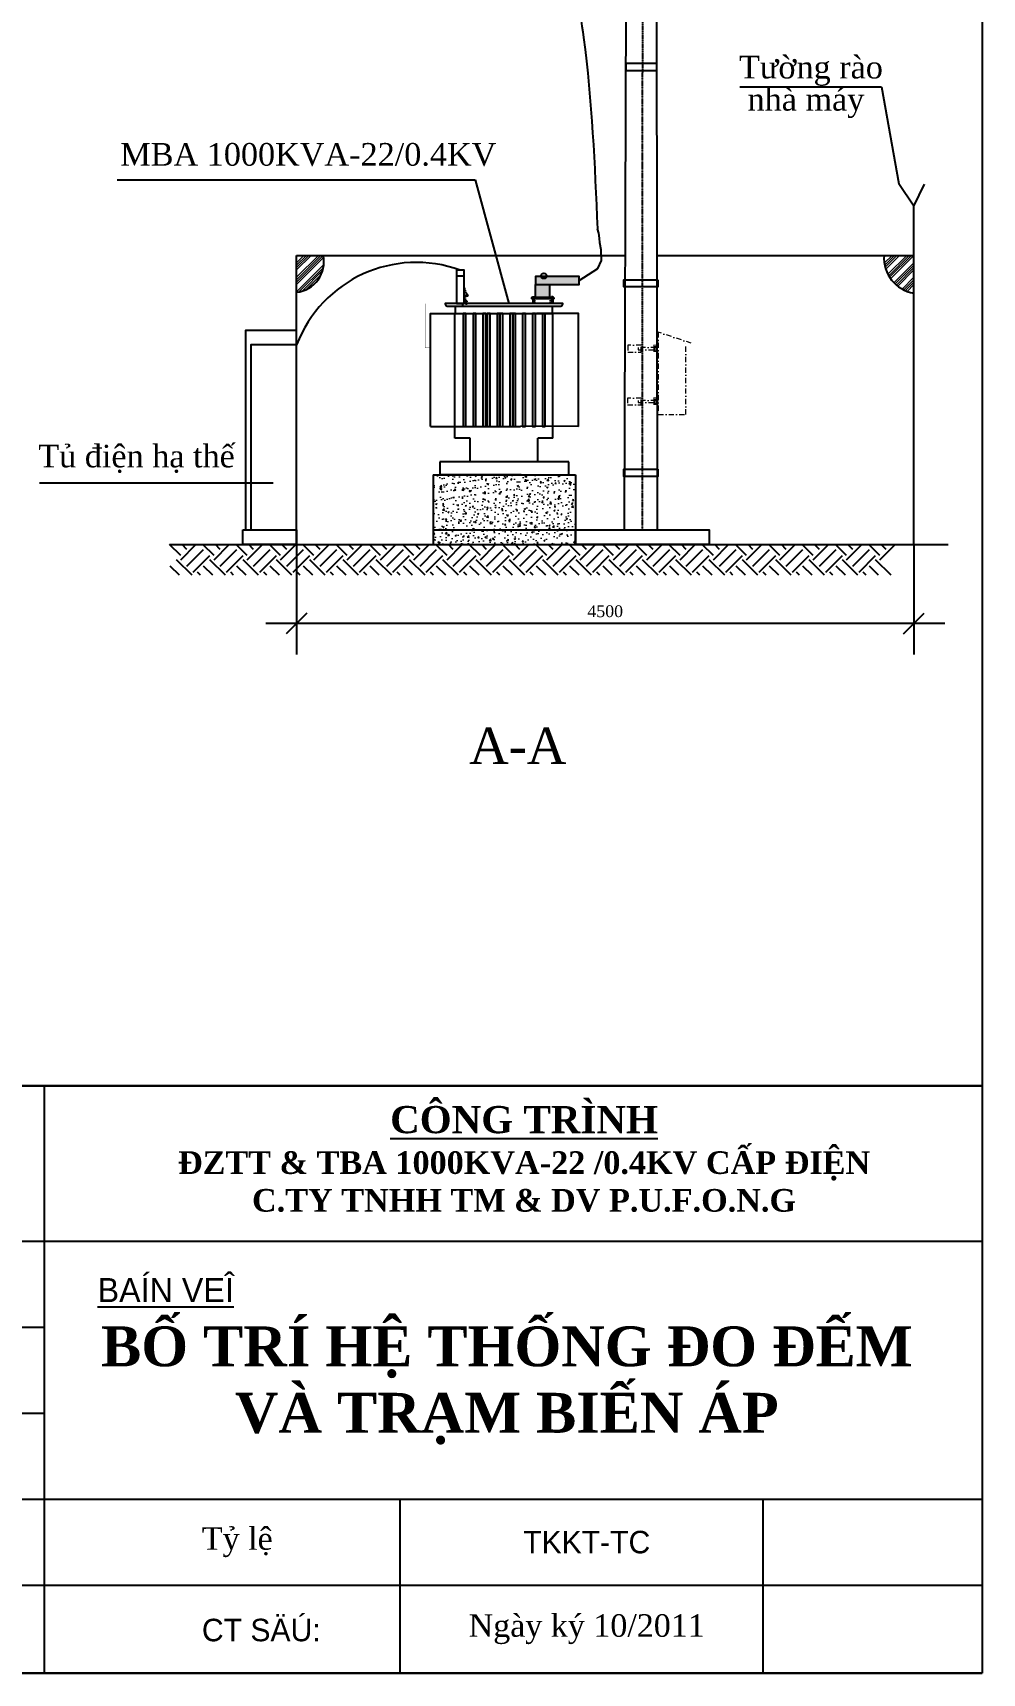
# Model space of a CAD drawing. Header units: inches. Extents: x -246336 to 136055, y -106871 to 69513.
# Drawn here: x -149389 to -142468, y 58 to 12018 of the extents above; entities that cross this region are included whole.
import ezdxf

# ---------------------------------------------------------------- set-up
doc = ezdxf.new("R2010")
doc.units = ezdxf.units.IN
doc.header["$MEASUREMENT"] = 0
doc.linetypes.add('DASHDOT', pattern=[25.4, 12.7, -6.35, 0, -6.35])
doc.linetypes.add('DASHDOTX2', pattern=[2, 1, -0.5, 0, -0.5])
doc.layers.add('KHUNG_TEN', color=4, linetype='Continuous', lineweight=25)
for name, color, linetype in [('KTEN', 7, 'Continuous'), ('T_VAT', 7, 'Continuous'), ('XA-TT1', 7, 'Continuous'), ('XA-TT2', 7, 'Continuous')]:
    doc.layers.add(name, color=color, linetype=linetype)
doc.styles.add('khung ten', font='Varr.ttf')
doc.styles.get("Standard").update_dxf_attribs({"font": 'VNTIME_0.TTF', "height": 86})
doc.styles.add('VIET25', font='VNTIME_0.TTF', dxfattribs={"height": 2.5})
doc.styles.add('VIET4', font='Vhtime.ttf', dxfattribs={"height": 4})
doc.dimstyles.new('TAM', dxfattribs={"dimscale": 75, "dimtxt": 2, "dimasz": 2, "dimexe": 3, "dimexo": 2, "dimgap": 1, "dimtad": 0, "dimtoh": 1, "dimdec": 0, "dimdsep": 46, "dimtxsty": 'Standard', "dimblk1": 'OBLIQUE', "dimblk2": 'OBLIQUE', "dimsah": 1, "dimcen": -1, "dimdle": 3, "dimclrd": 251, "dimclre": 251, "dimadec": 0, "dimazin": 0, "dimtfac": 1, "dimtdec": 0, "dimtmove": 0, "dimatfit": 3, "dimldrblk": 'OBLIQUE', "dimfxl": 1, "dimtvp": 1, "dimtolj": 1, "dimtzin": 0, "dimarcsym": 0})

# ---------------------------------------------------------------- blocks, each defined once
blk = doc.blocks.new('_OBLIQUE')
at = {"color": 0, "linetype": 'ByBlock'}
blk.add_line((-0.5, -0.5), (0.5, 0.5), dxfattribs=at)
blk = doc.blocks.new('*D39')
at = {"color": 251, "lineweight": -2}
for p, q in [((-147466, 8280), (-147466, 7486)), ((-142966, 8280), (-142966, 7486)), ((-142741, 7711), (-147691, 7711))]:
    blk.add_line(p, q, dxfattribs=at)
at = {"layer": 'Defpoints', "color": 0}
for p in [(-147466, 8430), (-142966, 8430), (-147466, 7711)]:
    blk.add_point(p, dxfattribs=at)
at = {"color": 251, "lineweight": -2, "xscale": 150, "yscale": 150, "zscale": 150, "rotation": 180}
blk.add_blockref('_OBLIQUE', (-147466, 7711), dxfattribs=at)
at = {"color": 251, "lineweight": -2, "xscale": 150, "yscale": 150, "zscale": 150}
blk.add_blockref('_OBLIQUE', (-142966, 7711), dxfattribs=at)
at = {"color": 0, "insert": (-145216, 7800), "char_height": 86, "attachment_point": 5}
blk.add_mtext('\\A1;4500', dxfattribs=at)

msp = doc.modelspace()

# ---------------------------------------------------------------- hatches: boundary and pattern name
at = {"lineweight": 0}
h = msp.add_hatch(dxfattribs=at)
h.set_pattern_fill('ANSI34', color=8, scale=100, style=0)
h.set_pattern_definition([(45, (-112215.9, -23139.504), (-53.03301, 53.03301), []), (45, (-112198.22, -23139.504), (-53.03301, 53.03301), []), (45, (-112180.544, -23139.504), (-53.03301, 53.03301), []), (45, (-112162.866, -23139.504), (-53.03301, 53.03301), [])])
h.paths.add_polyline_path([(-147465.737, 10125.784, 0.443074472), (-147271.229, 10394.644), (-147465.737, 10394.644)])
h = msp.add_hatch(dxfattribs=at)
h.set_pattern_fill('ANSI34', color=8, scale=100, style=0)
h.set_pattern_definition([(45, (-111215.9, -23139.326), (-53.03301, 53.03301), []), (45, (-111198.22, -23139.326), (-53.03301, 53.03301), []), (45, (-111180.544, -23139.326), (-53.03301, 53.03301), []), (45, (-111162.866, -23139.326), (-53.03301, 53.03301), [])])
h.paths.add_polyline_path([(-142965.737, 10394.822), (-143183.549, 10394.822, 0.385751346), (-142965.737, 10118.752)])
h = msp.add_hatch(color=256)
h.paths.add_polyline_path([(-145621.367, 10183.037), (-145723.276, 10183.037), (-145723.276, 10087.5), (-145621.367, 10087.5)])
h.paths.add_polyline_path([(-145404.754, 10183.037), (-145404.754, 10239.91), (-145644.686, 10239.91, -0.758373273), (-145682.227, 10239.91), (-145723.276, 10239.91), (-145723.276, 10183.037)])
at = {"lineweight": 5}
h = msp.add_hatch(dxfattribs=at)
h.set_pattern_fill('AR-CONC', color=8, scale=15, style=0)
h.set_pattern_definition([(50, (-121127.76, -22270.945), (107.58903, -9.41282), [11.25, -123.75]), (355, (-121127.76, -22270.94), (-20.8127, 112.82882), [9, -99]), (100.4514, (-121118.79, -22271.73), (86.7764, 103.41593), [9.56103, -105.17132]), (46.1842, (-121127.76, -22240.94), (160.08616, -24.82785), [16.875, -185.625]), (96.6356, (-121114.42, -22243.01), (140.1994, 146.1177), [14.34154, -157.75695]), (351.1842, (-121127.76, -22240.94), (140.1993, 146.1178), [13.5, -148.5]), (21, (-121112.76, -22248.445), (89.53606, -60.39283), [11.25, -123.75]), (326, (-121112.76, -22248.44), (36.4973, 108.7725), [9, -99]), (71.4514, (-121105.3, -22253.48), (126.0334, 48.37957), [9.56103, -105.17132]), (37.5, (-121127.757, -22270.945), (1.82398, 49.934078), [0, -97.8, 0, -100.5, 0, -99.375]), (7.5, (-121127.757, -22270.945), (39.46043, 59.16176), [0, -57.3, 0, -95.55, 0, -37.875]), (327.5, (-121161.207, -22270.945), (80.073365, -3.38323), [0, -37.5, 0, -117, 0, -155.25]), (317.5, (-121176.21, -22270.945), (87.47793, 15.01575), [0, -48.75, 0, -77.7, 0, -110.25])])
h.paths.add_polyline_path([(-145431.567, 8286.965), (-145431.567, 8794.47), (-146470.918, 8794.47), (-146470.918, 8286.965)])

# ---------------------------------------------------------------- linework, layer by layer
at = {"color": 1}
for p, q in [((-142467.883, 18911.503), (-142467.883, 58.466)), ((-146470.918, 8794.533), (-145431.567, 8794.47)), ((-146470.918, 8794.533), (-146470.918, 8287.027)), ((-145431.567, 8794.47), (-145431.567, 8287.027)), ((-146470.918, 8394.524), (-145431.567, 8394.47)), ((-146470.918, 8287.027), (-145431.567, 8287.027)), ((-153192.165, 4340.724), (-142467.883, 4340.724)), ((-142467.883, 4340.724), (-142467.883, 58.466)), ((-142467.883, 58.466), (-155179.976, 58.466)), ((-142467.883, 58.466), (-155179.976, 58.466)), ((-142467.883, 58.466), (-155179.976, 58.466)), ((-155179.976, 58.466), (-142467.883, 58.466)), ((-155179.976, 58.466), (-142467.883, 58.466)), ((-142467.883, 58.466), (-153235.026, 58.466)), ((-153235.026, 58.466), (-142467.883, 58.466))]:
    msp.add_line(p, q, dxfattribs=at)
at = {"color": 3}
for p, q in [((-143201.803, 11622.788), (-143074.553, 10915.944)), ((-142965.737, 10754.024), (-143074.553, 10915.944)), ((-142965.737, 10754.024), (-142887.279, 10912.985)), ((-142965.737, 8286.965), (-142965.737, 10754.024)), ((-147465.737, 10394.47), (-145600.651, 10394.47)), ((-147465.737, 8286.965), (-147465.737, 10394.47)), ((-145600.651, 10394.47), (-145069.859, 10394.47)), ((-144839.386, 10394.47), (-142965.737, 10394.47)), ((-148310.527, 8206.127), (-148391.365, 8286.965)), ((-148265.025, 8251.629), (-148300.36, 8286.965)), ((-148067.848, 8206.127), (-148148.686, 8286.965)), ((-148022.346, 8251.629), (-148057.681, 8286.965)), ((-147825.169, 8206.127), (-147906.007, 8286.965)), ((-147779.666, 8251.629), (-147815.002, 8286.965)), ((-147582.49, 8206.127), (-147663.328, 8286.965)), ((-147536.987, 8251.629), (-147572.323, 8286.965)), ((-147339.811, 8206.127), (-147420.648, 8286.965)), ((-147339.811, 8206.127), (-147420.648, 8286.965)), ((-147294.308, 8251.629), (-147329.644, 8286.965)), ((-147097.132, 8206.127), (-147177.969, 8286.965)), ((-147051.629, 8251.629), (-147086.965, 8286.965)), ((-146854.453, 8206.127), (-146935.29, 8286.965)), ((-146808.95, 8251.629), (-146844.286, 8286.965)), ((-146611.774, 8206.127), (-146692.611, 8286.965)), ((-146566.271, 8251.629), (-146601.607, 8286.965)), ((-146369.094, 8206.127), (-146449.932, 8286.965)), ((-146323.592, 8251.629), (-146358.928, 8286.965)), ((-146126.415, 8206.127), (-146207.253, 8286.965)), ((-146080.913, 8251.629), (-146116.249, 8286.965)), ((-145838.234, 8251.629), (-145873.57, 8286.965)), ((-145641.057, 8206.127), (-145721.895, 8286.965)), ((-145641.057, 8206.127), (-145721.895, 8286.965)), ((-145595.555, 8251.629), (-145630.89, 8286.965)), ((-145595.555, 8251.629), (-145630.89, 8286.965)), ((-145398.378, 8206.127), (-145479.216, 8286.965)), ((-145352.876, 8251.629), (-145388.211, 8286.965)), ((-145155.699, 8206.127), (-145236.537, 8286.965)), ((-145110.197, 8251.629), (-145145.532, 8286.965)), ((-144913.02, 8206.127), (-144993.858, 8286.965)), ((-144867.518, 8251.629), (-144902.853, 8286.965)), ((-144670.341, 8206.127), (-144751.179, 8286.965)), ((-144624.839, 8251.629), (-144660.174, 8286.965)), ((-144427.662, 8206.127), (-144508.5, 8286.965)), ((-144382.16, 8251.629), (-144417.495, 8286.965)), ((-144139.481, 8251.629), (-144174.816, 8286.965)), ((-143942.304, 8206.127), (-144023.142, 8286.965)), ((-143942.304, 8206.127), (-144023.142, 8286.965)), ((-143896.802, 8251.629), (-143932.137, 8286.965)), ((-143896.802, 8251.629), (-143932.137, 8286.965)), ((-143699.625, 8206.127), (-143780.463, 8286.965)), ((-143654.123, 8251.629), (-143689.458, 8286.965)), ((-143411.444, 8251.629), (-143446.779, 8286.965)), ((-143214.267, 8206.127), (-143295.105, 8286.965)), ((-143168.765, 8251.629), (-143204.1, 8286.965))]:
    msp.add_line(p, q, dxfattribs=at)
for p, q in [((-147465.737, 8394.47), (-147465.737, 10394.47)), ((-146245.011, 10243.811), (-146299.667, 10243.811)), ((-146245.011, 10154.332), (-146242.345, 10154.332)), ((-146235.605, 10145.983), (-146245.011, 10145.983)), ((-146245.011, 10126.212), (-146235.605, 10126.212)), ((-146217.337, 10102.849), (-146245.011, 10102.849)), ((-146217.337, 10098.731), (-146245.011, 10098.731)), ((-146225.917, 10060.998), (-146245.011, 10060.998)), ((-146225.917, 10056.879), (-146245.011, 10056.879)), ((-146235.605, 10145.983), (-146242.345, 10154.332)), ((-146217.337, 10102.849), (-146235.605, 10126.212)), ((-146233.151, 10062.381), (-146232.584, 10062.621)), ((-146233.151, 10060.998), (-146233.151, 10062.381)), ((-146228.208, 10060.998), (-146233.151, 10060.998)), ((-146228.208, 10056.879), (-146233.151, 10056.879)), ((-146233.151, 10056.879), (-146233.151, 10055.496)), ((-146233.151, 10055.496), (-146232.584, 10055.256)), ((-146228.774, 10062.621), (-146232.584, 10062.621)), ((-146228.774, 10055.256), (-146232.584, 10055.256)), ((-146231.915, 10063.385), (-146231.768, 10063.532)), ((-146229.443, 10063.385), (-146231.915, 10063.385)), ((-146231.915, 10063.385), (-146231.915, 10062.621)), ((-146231.915, 10055.256), (-146231.915, 10043.33)), ((-146231.914, 10060.998), (-146231.914, 10062.381)), ((-146231.914, 10056.879), (-146231.914, 10055.496)), ((-146229.59, 10063.532), (-146231.768, 10063.532)), ((-146229.443, 10063.385), (-146229.59, 10063.532)), ((-146229.443, 10063.385), (-146229.443, 10062.621)), ((-146229.443, 10060.998), (-146229.443, 10062.381)), ((-146229.443, 10056.879), (-146229.443, 10055.496)), ((-146229.443, 10056.879), (-146229.443, 10055.496)), ((-146229.443, 10055.256), (-146229.443, 10043.33)), ((-146228.208, 10062.381), (-146228.774, 10062.621)), ((-146228.208, 10055.496), (-146228.774, 10055.256)), ((-146228.208, 10060.998), (-146228.208, 10062.381)), ((-146228.208, 10056.879), (-146228.208, 10055.496)), ((-146225.917, 10060.998), (-146225.917, 10056.879)), ((-145753.153, 10087.5), (-145753.153, 10077.204)), ((-145753.153, 10087.5), (-145753.153, 10077.204)), ((-145590.132, 10087.5), (-145753.153, 10087.5)), ((-145590.132, 10077.204), (-145753.153, 10077.204)), ((-145747.425, 10090.957), (-145746.009, 10091.558)), ((-145747.425, 10087.5), (-145747.425, 10090.957)), ((-145747.425, 10087.5), (-145735.067, 10087.5)), ((-145747.425, 10077.204), (-145735.067, 10077.204)), ((-145747.425, 10077.204), (-145747.425, 10073.746)), ((-145747.425, 10073.746), (-145746.009, 10073.145)), ((-145746.009, 10091.558), (-145736.484, 10091.558)), ((-145746.009, 10073.145), (-145736.484, 10073.145)), ((-145744.337, 10093.467), (-145743.969, 10093.835)), ((-145744.337, 10093.467), (-145744.337, 10091.558)), ((-145744.337, 10093.467), (-145738.156, 10093.467)), ((-145744.337, 10087.5), (-145744.337, 10090.957)), ((-145744.337, 10077.204), (-145744.337, 10073.746)), ((-145744.337, 10077.204), (-145744.337, 10073.746)), ((-145744.337, 10073.145), (-145744.337, 10043.33)), ((-145743.969, 10093.835), (-145738.524, 10093.835)), ((-145738.156, 10093.467), (-145738.524, 10093.835)), ((-145738.159, 10087.5), (-145738.159, 10090.957)), ((-145738.159, 10077.204), (-145738.159, 10073.746)), ((-145738.156, 10093.467), (-145738.156, 10091.558)), ((-145738.156, 10073.145), (-145738.156, 10043.33)), ((-145735.067, 10090.957), (-145736.484, 10091.558)), ((-145735.067, 10073.746), (-145736.484, 10073.145)), ((-145735.067, 10087.5), (-145735.067, 10090.957)), ((-145735.067, 10077.204), (-145735.067, 10073.746)), ((-145608.217, 10090.957), (-145606.801, 10091.558)), ((-145608.217, 10087.5), (-145608.217, 10090.957)), ((-145595.86, 10087.5), (-145608.217, 10087.5)), ((-145608.217, 10077.204), (-145608.217, 10073.746)), ((-145595.86, 10077.204), (-145608.217, 10077.204)), ((-145608.217, 10073.746), (-145606.801, 10073.145)), ((-145597.276, 10091.558), (-145606.801, 10091.558)), ((-145597.276, 10073.145), (-145606.801, 10073.145)), ((-145605.129, 10093.467), (-145604.761, 10093.835)), ((-145605.129, 10093.467), (-145605.129, 10091.558)), ((-145598.948, 10093.467), (-145605.129, 10093.467)), ((-145605.129, 10073.145), (-145605.129, 10043.33)), ((-145605.126, 10087.5), (-145605.126, 10090.957)), ((-145605.126, 10077.204), (-145605.126, 10073.746)), ((-145599.316, 10093.835), (-145604.761, 10093.835)), ((-145598.948, 10093.467), (-145599.316, 10093.835)), ((-145598.948, 10093.467), (-145598.948, 10091.558)), ((-145598.948, 10087.5), (-145598.948, 10090.957)), ((-145598.948, 10077.204), (-145598.948, 10073.746)), ((-145598.948, 10077.204), (-145598.948, 10073.746)), ((-145598.948, 10073.145), (-145598.948, 10043.33)), ((-145595.86, 10090.957), (-145597.276, 10091.558)), ((-145595.86, 10073.746), (-145597.276, 10073.145)), ((-145595.86, 10087.5), (-145595.86, 10090.957)), ((-145595.86, 10077.204), (-145595.86, 10073.746)), ((-145590.132, 10087.5), (-145590.132, 10077.204)), ((-146311.223, 9062.776), (-146311.223, 9970.272)), ((-146306.65, 9970.272), (-146306.65, 10025.251)), ((-146235.605, 10043.33), (-146271.141, 10043.33)), ((-145601.422, 9970.272), (-145601.422, 10025.251)), ((-145596.85, 9062.776), (-145596.85, 9970.272)), ((-145410.446, 9148.427), (-145831.734, 9150.374)), ((-146200.145, 9062.776), (-146311.223, 9062.776)), ((-146200.145, 8891.027), (-146200.145, 9062.776)), ((-145707.927, 8891.027), (-145707.927, 9062.776)), ((-145596.85, 9062.776), (-145707.927, 9062.776)), ((-145707.927, 8891.027), (-145830.967, 8891.027)), ((-146421.888, 8794.502), (-145480.597, 8794.502)), ((-146712.056, 58.466), (-146712.056, 1326.583)), ((-144065.57, 58.466), (-144065.57, 1326.583)), ((-167885.227, 58.466), (-142467.883, 58.466))]:
    msp.add_line(p, q)
at = {"linetype": 'DASHDOTX2', "ltscale": 5}
for p, q in [((-146235.605, 10126.212), (-146235.605, 10145.983)), ((-146235.605, 10060.998), (-146235.605, 10098.731)), ((-146235.605, 10043.33), (-146235.605, 10056.879)), ((-145728.932, 10043.33), (-145728.932, 10077.204)), ((-145614.353, 10043.33), (-145614.353, 10077.204))]:
    msp.add_line(p, q, dxfattribs=at)
at = {"linetype": 'DASHDOTX2', "ltscale": 0.5}
for p, q in [((-146230.679, 10067.681), (-146230.679, 10034.007)), ((-146253.373, 10031.937), (-146253.373, 10043.33))]:
    msp.add_line(p, q, dxfattribs=at)
for points in [[(-146245.011, 10043.33), (-146245.011, 10286.294), (-146299.667, 10286.294), (-146299.667, 10043.33)], [(-145723.276, 10183.037), (-145404.754, 10183.037), (-145404.754, 10239.91), (-145723.276, 10239.91)], [(-145723.276, 10183.037), (-145621.367, 10183.037), (-145621.367, 10077.204), (-145723.276, 10077.204)], [(-146231.263, 9148.427), (-146231.263, 9970.272), (-146251.962, 9970.272), (-146251.962, 9148.427)], [(-146158.945, 9148.427), (-146158.945, 9970.272), (-146179.644, 9970.272), (-146179.644, 9148.427)], [(-146086.627, 9148.427), (-146086.627, 9970.272), (-146107.326, 9970.272), (-146107.326, 9148.427)], [(-146055.707, 9148.427), (-146055.707, 9970.272), (-146076.406, 9970.272), (-146076.406, 9148.427)], [(-145983.389, 9148.427), (-145983.389, 9970.272), (-146004.088, 9970.272), (-146004.088, 9148.427)], [(-145962.69, 9148.427), (-145962.69, 9970.272), (-145983.389, 9970.272), (-145983.389, 9148.427)], [(-145890.372, 9148.427), (-145890.372, 9970.272), (-145911.071, 9970.272), (-145911.071, 9148.427)], [(-145869.673, 9148.427), (-145869.673, 9970.272), (-145890.372, 9970.272), (-145890.372, 9148.427)], [(-145797.356, 9148.427), (-145797.356, 9970.272), (-145818.054, 9970.272), (-145818.054, 9148.427)], [(-145797.356, 9148.427), (-145797.356, 9970.272), (-145818.054, 9970.272), (-145818.054, 9148.427)], [(-145725.038, 9148.427), (-145725.038, 9970.272), (-145745.737, 9970.272), (-145745.737, 9148.427)], [(-145652.72, 9148.427), (-145652.72, 9970.272), (-145673.419, 9970.272), (-145673.419, 9148.427)], [(-147857.225, 8394.47), (-147465.737, 8394.47), (-147465.737, 8286.965), (-147857.225, 8286.965)]]:
    msp.add_lwpolyline(points, close=True)
for points in [[(-146242.345, 10154.332), (-146242.443, 10155.583), (-146242.533, 10156.651), (-146242.62, 10157.561), (-146242.705, 10158.334), (-146242.791, 10158.994), (-146242.881, 10159.564), (-146242.978, 10160.067), (-146243.084, 10160.526), (-146243.203, 10160.961), (-146243.344, 10161.376), (-146243.515, 10161.771), (-146243.726, 10162.148), (-146243.987, 10162.508), (-146244.306, 10162.852), (-146244.693, 10163.18), (-146245.158, 10163.493)], [(-146490.11, 9148.427), (-146490.11, 9970.272), (-145834.159, 9970.272)], [(-145834.322, 10025.251), (-145716.461, 10025.251)], [(-145834.159, 9970.272), (-145596.85, 9970.272)], [(-145410.446, 9148.427), (-145410.446, 9970.272), (-145716.461, 9970.272)]]:
    msp.add_lwpolyline(points)
for points in [[(-146217.337, 10102.849, -0.313580488), (-146217.337, 10098.731, -4.322317781)], [(-145834.159, 10043.33), (-146381.904, 10043.33), (-146381.904, 10038.121, 0.414213562), (-146369.034, 10025.251), (-145834.159, 10025.251)], [(-145716.461, 10025.251), (-145539.039, 10025.251, 0.414213562), (-145526.169, 10038.121), (-145526.169, 10043.33), (-145839.891, 10043.33)]]:
    msp.add_lwpolyline(points, format="xyb")
at = {"const_width": 1.287}
for points in [[(-146381.904, 10043.33), (-146529.246, 10043.33), (-146529.246, 9721.212)], [(-146529.246, 9721.212), (-146490.11, 9721.212)]]:
    msp.add_lwpolyline(points, dxfattribs=at)
at = {"color": 1}
for points in [[(-147838.586, 8286.965), (-147465.737, 8286.965), (-147465.737, 9846.174), (-147838.586, 9846.174), (-147838.586, 8394.47)], [(-147799.196, 8286.965), (-147465.737, 8286.965), (-147465.737, 9742.108), (-147799.196, 9742.108), (-147799.196, 8394.47)]]:
    msp.add_lwpolyline(points, dxfattribs=at)
at = {"color": 8, "lineweight": 5}
msp.add_lwpolyline([(-146470.918, 8794.47), (-145431.567, 8794.47), (-145431.567, 8286.965), (-146470.918, 8286.965)], close=True, dxfattribs=at)
msp.add_circle((-145663.456, 10245.168), 19.493)
at = {"color": 3}
for centre, radius, start, end in [((-147490.403, 10348.417), 223.996, 276.3221224, 11.9097602), ((-142922.349, 10376.943), 261.811, 176.0841581, 260.4609096)]:
    msp.add_arc(centre, radius, start, end, dxfattribs=at)
for centre, radius, start, end in [((-146232.533, 10061.713), 0.909, 47.2152204, 93.227031), ((-146232.533, 10056.164), 0.909, 266.772969, 312.7847796), ((-146230.679, 10059.328), 3.293, 67.964255, 112.035745), ((-146230.679, 10058.549), 3.293, 247.964255, 292.035745), ((-146228.825, 10061.713), 0.909, 86.772969, 132.7847796), ((-146228.825, 10056.164), 0.909, 227.2152204, 273.227031), ((-145745.881, 10089.288), 2.274, 47.2152204, 93.227031), ((-145745.881, 10075.415), 2.274, 266.772969, 312.7847796), ((-145741.248, 10083.326), 8.233, 67.964255, 112.035745), ((-145741.248, 10081.378), 8.233, 247.964255, 292.035745), ((-145736.612, 10089.288), 2.274, 86.772969, 132.7847796), ((-145736.612, 10075.415), 2.274, 227.2152204, 273.227031), ((-145606.673, 10089.288), 2.274, 47.2152204, 93.227031), ((-145606.673, 10075.415), 2.274, 266.772969, 312.7847796), ((-145602.037, 10083.326), 8.233, 67.964255, 112.035745), ((-145602.037, 10081.378), 8.233, 247.964255, 292.035745), ((-145597.404, 10089.288), 2.274, 86.772969, 132.7847796), ((-145597.404, 10075.415), 2.274, 227.2152204, 273.227031)]:
    msp.add_arc(centre, radius, start, end)
at = {"layer": 'KTEN', "color": 1}
for p, q in [((-155179.976, 4340.724), (-142467.883, 4340.724)), ((-142467.883, 4340.724), (-153216.797, 4340.724)), ((-153211.151, 4340.724), (-142467.883, 4340.724))]:
    msp.add_line(p, q, dxfattribs=at)
at = {"layer": 'KTEN'}
for p, q in [((-149305.693, 4340.724), (-149305.693, 58.466)), ((-155179.976, 3208.077), (-142467.883, 3208.077)), ((-155179.976, 3207.954), (-142467.883, 3207.954)), ((-155179.976, 2580.831), (-149305.693, 2580.831)), ((-155179.976, 1953.707), (-149305.693, 1953.707)), ((-155179.976, 1326.583), (-148243.462, 1326.583)), ((-148243.462, 1326.583), (-142467.883, 1326.583)), ((-155179.976, 699.46), (-148243.915, 699.46)), ((-148243.462, 699.46), (-142474.726, 699.46))]:
    msp.add_line(p, q, dxfattribs=at)
at = {"layer": 'XA-TT1', "color": 4, "linetype": 'DASHDOTX2', "ltscale": 2}
msp.add_line((-144944.77, 8394.47), (-144940.451, 16654.012), dxfattribs=at)
at = {"layer": 'XA-TT1', "color": 3}
for p, q in [((-144235.148, 11622.788), (-143201.803, 11622.788)), ((-148774.662, 10944.531), (-146164.209, 10944.531)), ((-146164.209, 10944.531), (-145917.873, 10043.33)), ((-149340.73, 8736.983), (-147636.286, 8736.983))]:
    msp.add_line(p, q, dxfattribs=at)
at = {"layer": 'XA-TT1', "color": 8, "linetype": 'DASHDOT', "lineweight": 0, "ltscale": 3}
for p, q in [((-144829.374, 9834.567), (-144829.374, 9234.567)), ((-144588.382, 9755.142), (-144829.374, 9834.567)), ((-144629.374, 9234.567), (-144629.374, 9768.652)), ((-144829.374, 9234.567), (-144629.374, 9234.567))]:
    msp.add_line(p, q, dxfattribs=at)
at = {"layer": 'XA-TT1'}
for p, q in [((-146490.11, 9148.427), (-145834.159, 9147.438)), ((-145830.967, 8891.027), (-146421.888, 8891.027)), ((-146421.888, 8891.027), (-146421.888, 8794.502)), ((-145480.597, 8891.027), (-145830.967, 8891.027)), ((-145480.597, 8794.502), (-145480.597, 8891.027)), ((-145829.936, 8794.502), (-146421.888, 8794.502)), ((-145829.936, 8794.502), (-145480.597, 8794.502))]:
    msp.add_line(p, q, dxfattribs=at)
at = {"layer": 'XA-TT1', "color": 1}
msp.add_line((-148391.365, 8286.965), (-142715.669, 8286.965), dxfattribs=at)
at = {"layer": 'XA-TT1', "color": 4}
for p, q in [((-148310.527, 8175.792), (-148199.354, 8286.965)), ((-148067.848, 8175.792), (-147956.675, 8286.965)), ((-147825.169, 8175.792), (-147713.996, 8286.965)), ((-147582.49, 8175.792), (-147471.317, 8286.965)), ((-147339.811, 8175.792), (-147228.638, 8286.965)), ((-147097.132, 8175.792), (-146985.959, 8286.965)), ((-146854.453, 8175.792), (-146743.28, 8286.965)), ((-146611.774, 8175.792), (-146500.601, 8286.965)), ((-146369.094, 8175.792), (-146257.922, 8286.965)), ((-146126.415, 8175.792), (-146015.243, 8286.965)), ((-145883.736, 8206.127), (-145964.574, 8286.965)), ((-145883.736, 8175.792), (-145772.564, 8286.965)), ((-145641.057, 8175.792), (-145529.885, 8286.965)), ((-145641.057, 8175.792), (-145529.885, 8286.965)), ((-145398.378, 8175.792), (-145287.206, 8286.965)), ((-145155.699, 8175.792), (-145044.527, 8286.965)), ((-144913.02, 8175.792), (-144801.848, 8286.965)), ((-144670.341, 8175.792), (-144559.168, 8286.965)), ((-144427.662, 8175.792), (-144316.489, 8286.965)), ((-144184.983, 8206.127), (-144265.821, 8286.965)), ((-144184.983, 8175.792), (-144073.81, 8286.965)), ((-143942.304, 8175.792), (-143831.131, 8286.965)), ((-143942.304, 8175.792), (-143831.131, 8286.965)), ((-143699.625, 8175.792), (-143588.452, 8286.965)), ((-143456.946, 8206.127), (-143537.784, 8286.965)), ((-143456.946, 8175.792), (-143345.773, 8286.965)), ((-143214.267, 8175.792), (-143103.094, 8286.965)), ((-148228.055, 8062.985), (-148340.862, 8175.792)), ((-148265.025, 8130.29), (-148143.685, 8251.629)), ((-148219.522, 8084.787), (-148098.183, 8206.127)), ((-147985.376, 8062.985), (-148098.183, 8175.792)), ((-148022.346, 8130.29), (-147901.006, 8251.629)), ((-147976.843, 8084.787), (-147855.504, 8206.127)), ((-147742.697, 8062.985), (-147855.504, 8175.792)), ((-147779.666, 8130.29), (-147658.327, 8251.629)), ((-147734.164, 8084.787), (-147612.825, 8206.127)), ((-147500.018, 8062.985), (-147612.825, 8175.792)), ((-147536.987, 8130.29), (-147415.648, 8251.629)), ((-147491.485, 8084.787), (-147370.146, 8206.127)), ((-147257.339, 8062.985), (-147370.146, 8175.792)), ((-147257.339, 8062.985), (-147370.146, 8175.792)), ((-147294.308, 8130.29), (-147172.969, 8251.629)), ((-147248.806, 8084.787), (-147127.467, 8206.127)), ((-147014.66, 8062.985), (-147127.467, 8175.792)), ((-147051.629, 8130.29), (-146930.29, 8251.629)), ((-147006.127, 8084.787), (-146884.787, 8206.127)), ((-146771.981, 8062.985), (-146884.787, 8175.792)), ((-146808.95, 8130.29), (-146687.611, 8251.629)), ((-146763.448, 8084.787), (-146642.108, 8206.127)), ((-146529.302, 8062.985), (-146642.108, 8175.792)), ((-146566.271, 8130.29), (-146444.932, 8251.629)), ((-146520.769, 8084.787), (-146399.429, 8206.127)), ((-146286.623, 8062.985), (-146399.429, 8175.792)), ((-146323.592, 8130.29), (-146202.253, 8251.629)), ((-146278.09, 8084.787), (-146156.75, 8206.127)), ((-146043.944, 8062.985), (-146156.75, 8175.792)), ((-146080.913, 8130.29), (-145959.574, 8251.629)), ((-146035.411, 8084.787), (-145914.071, 8206.127)), ((-145801.265, 8062.985), (-145914.071, 8175.792)), ((-145838.234, 8130.29), (-145716.895, 8251.629)), ((-145792.732, 8084.787), (-145671.392, 8206.127)), ((-145558.585, 8062.985), (-145671.392, 8175.792)), ((-145558.585, 8062.985), (-145671.392, 8175.792)), ((-145595.555, 8130.29), (-145474.216, 8251.629)), ((-145550.053, 8084.787), (-145428.713, 8206.127)), ((-145315.906, 8062.985), (-145428.713, 8175.792)), ((-145352.876, 8130.29), (-145231.536, 8251.629)), ((-145307.374, 8084.787), (-145186.034, 8206.127)), ((-145073.227, 8062.985), (-145186.034, 8175.792)), ((-145110.197, 8130.29), (-144988.857, 8251.629)), ((-145064.695, 8084.787), (-144943.355, 8206.127)), ((-144830.548, 8062.985), (-144943.355, 8175.792)), ((-144867.518, 8130.29), (-144746.178, 8251.629)), ((-144822.016, 8084.787), (-144700.676, 8206.127)), ((-144587.869, 8062.985), (-144700.676, 8175.792)), ((-144624.839, 8130.29), (-144503.499, 8251.629)), ((-144579.337, 8084.787), (-144457.997, 8206.127)), ((-144345.19, 8062.985), (-144457.997, 8175.792)), ((-144382.16, 8130.29), (-144260.82, 8251.629)), ((-144336.657, 8084.787), (-144215.318, 8206.127)), ((-144102.511, 8062.985), (-144215.318, 8175.792)), ((-144139.481, 8130.29), (-144018.141, 8251.629)), ((-144093.978, 8084.787), (-143972.639, 8206.127)), ((-143859.832, 8062.985), (-143972.639, 8175.792)), ((-143859.832, 8062.985), (-143972.639, 8175.792)), ((-143896.802, 8130.29), (-143775.462, 8251.629)), ((-143851.299, 8084.787), (-143729.96, 8206.127)), ((-143617.153, 8062.985), (-143729.96, 8175.792)), ((-143654.123, 8130.29), (-143532.783, 8251.629)), ((-143608.62, 8084.787), (-143487.281, 8206.127)), ((-143374.474, 8062.985), (-143487.281, 8175.792)), ((-143411.444, 8130.29), (-143290.104, 8251.629)), ((-143365.941, 8084.787), (-143244.602, 8206.127)), ((-143131.795, 8062.985), (-143244.602, 8175.792)), ((-148319.06, 8062.985), (-148386.364, 8130.29)), ((-148167.385, 8062.985), (-148189.187, 8084.787)), ((-148076.381, 8062.985), (-148143.685, 8130.29)), ((-147924.706, 8062.985), (-147946.508, 8084.787)), ((-147833.702, 8062.985), (-147901.006, 8130.29)), ((-147682.027, 8062.985), (-147703.829, 8084.787)), ((-147591.022, 8062.985), (-147658.327, 8130.29)), ((-147439.348, 8062.985), (-147461.15, 8084.787)), ((-147348.343, 8062.985), (-147415.648, 8130.29)), ((-147348.343, 8062.985), (-147415.648, 8130.29)), ((-147196.669, 8062.985), (-147218.471, 8084.787)), ((-147105.664, 8062.985), (-147172.969, 8130.29)), ((-146953.99, 8062.985), (-146975.792, 8084.787)), ((-146862.985, 8062.985), (-146930.29, 8130.29)), ((-146711.311, 8062.985), (-146733.113, 8084.787)), ((-146620.306, 8062.985), (-146687.611, 8130.29)), ((-146468.632, 8062.985), (-146490.434, 8084.787)), ((-146377.627, 8062.985), (-146444.932, 8130.29)), ((-146225.953, 8062.985), (-146247.755, 8084.787)), ((-146134.948, 8062.985), (-146202.253, 8130.29)), ((-145983.274, 8062.985), (-146005.076, 8084.787)), ((-145892.269, 8062.985), (-145959.574, 8130.29)), ((-145740.595, 8062.985), (-145762.397, 8084.787)), ((-145649.59, 8062.985), (-145716.895, 8130.29)), ((-145649.59, 8062.985), (-145716.895, 8130.29)), ((-145497.916, 8062.985), (-145519.718, 8084.787)), ((-145406.911, 8062.985), (-145474.216, 8130.29)), ((-145255.237, 8062.985), (-145277.039, 8084.787)), ((-145164.232, 8062.985), (-145231.536, 8130.29)), ((-145012.558, 8062.985), (-145034.36, 8084.787)), ((-144921.553, 8062.985), (-144988.857, 8130.29)), ((-144769.879, 8062.985), (-144791.681, 8084.787)), ((-144678.874, 8062.985), (-144746.178, 8130.29)), ((-144527.2, 8062.985), (-144549.002, 8084.787)), ((-144436.195, 8062.985), (-144503.499, 8130.29)), ((-144284.52, 8062.985), (-144306.323, 8084.787)), ((-144193.516, 8062.985), (-144260.82, 8130.29)), ((-144041.841, 8062.985), (-144063.644, 8084.787)), ((-143950.837, 8062.985), (-144018.141, 8130.29)), ((-143950.837, 8062.985), (-144018.141, 8130.29)), ((-143799.162, 8062.985), (-143820.964, 8084.787)), ((-143708.158, 8062.985), (-143775.462, 8130.29)), ((-143556.483, 8062.985), (-143578.285, 8084.787)), ((-143465.479, 8062.985), (-143532.783, 8130.29)), ((-143313.804, 8062.985), (-143335.606, 8084.787)), ((-143222.8, 8062.985), (-143290.104, 8130.29))]:
    msp.add_line(p, q, dxfattribs=at)
at = {"layer": 'XA-TT1', "color": 7, "flags": 128}
for points in [[(-145075.611, 8394.47), (-145064.431, 12229.913)], [(-144842.152, 12229.913), (-144836.456, 8394.47)]]:
    msp.add_lwpolyline(points, dxfattribs=at)
at = {"layer": 'XA-TT1', "color": 6}
msp.add_lwpolyline([(-145404.754, 10211.474), (-145270.19, 10299.695), (-145243.573, 10356.452), (-145246.026, 10435.262), (-145254.873, 10485.793), (-145257.131, 10520.973), (-145262.159, 10557.023), (-145273.431, 10589.165)], dxfattribs=at)
at = {"layer": 'XA-TT1', "color": 8, "linetype": 'DASHDOT', "lineweight": 0, "ltscale": 3}
for points in [[(-145051.464, 9690.265), (-144953.526, 9690.265), (-144953.526, 9740.265), (-145051.464, 9740.265)], [(-144976.451, 9707.265), (-144845.396, 9707.265), (-144845.396, 9723.265), (-144976.451, 9723.265)], [(-144859.427, 9699.715), (-144845.429, 9699.715), (-144845.429, 9731.741), (-144859.427, 9731.741)], [(-145053.498, 9305.012), (-144953.526, 9305.012), (-144953.526, 9355.012), (-145053.498, 9355.012)], [(-144976.451, 9322.012), (-144845.396, 9322.012), (-144845.396, 9338.012), (-144976.451, 9338.012)], [(-144859.427, 9314.462), (-144845.429, 9314.462), (-144845.429, 9346.489), (-144859.427, 9346.489)]]:
    msp.add_lwpolyline(points, close=True, dxfattribs=at)
at = {"layer": 'XA-TT1', "color": 8, "linetype": 'DASHDOT', "lineweight": 0, "ltscale": 3, "const_width": 5, "flags": 128}
for points in [[(-144831.903, 9772.1), (-144831.903, 9742.1), (-144861.903, 9742.1), (-144861.903, 9692.1), (-144831.903, 9692.1), (-144831.903, 9662.1)], [(-144831.903, 9386.848), (-144831.903, 9356.848), (-144861.903, 9356.848), (-144861.903, 9306.848), (-144831.903, 9306.848), (-144831.903, 9276.848)]]:
    msp.add_lwpolyline(points, dxfattribs=at)
at = {"layer": 'XA-TT1', "color": 7, "flags": 128}
msp.add_lwpolyline([(-145431.567, 8286.965), (-145431.567, 8394.47), (-144457.973, 8394.47), (-144457.973, 8286.965)], close=True, dxfattribs=at)
at = {"layer": 'XA-TT1', "color": 3, "flags": 128}
msp.add_lwpolyline([(-144923.277, 8286.965), (-144983.337, 8286.965)], dxfattribs=at)
at = {"layer": 'XA-TT1'}
msp.add_arc((-146593.753, 9410.503), 932.908, 69.8469224, 159.1787982, dxfattribs=at)
at = {"layer": 'XA-TT1', "color": 6}
msp.add_spline([(-144999.804, 14297.137), (-145333.553, 14075.64), (-145385.612, 13436.457), (-145405.186, 12969.971), (-145436.027, 12636.573), (-145374.381, 11983.812), (-145273.431, 10589.165)], degree=3, dxfattribs=at)
at = {"layer": 'XA-TT2'}
for points in [[(-145066.351, 11794.106), (-145066.351, 11742.171), (-144840.275, 11742.171), (-144840.275, 11794.106)], [(-144833.055, 10216.513), (-144833.055, 10164.577), (-145080.631, 10164.577), (-145080.631, 10216.513)], [(-144833.055, 8835.996), (-144833.055, 8784.06), (-145080.631, 8784.06), (-145080.631, 8835.996)]]:
    msp.add_lwpolyline(points, close=True, dxfattribs=at)

# ---------------------------------------------------------------- texts
at = {"insert": (-145933.163, 2586.993), "char_height": 290.6904, "width": 5949.46352, "attachment_point": 2, "style": 'khung ten'}
msp.add_mtext('{\\fTimes New Roman|b1|i0|c0|p18;BỐ TRÍ HỆ THỐNG \\fTimes New Roman|b1|i0|c238|p18;Đ\\fTimes New Roman|b1|i0|c0|p18;O \\fTimes New Roman|b1|i0|c238|p18;Đ\\fTimes New Roman|b1|i0|c0|p18;ẾM VÀ TRẠM BIẾN ÁP}', dxfattribs=at)
at = {"layer": 'KHUNG_TEN', "color": 7, "ltscale": 0.01, "insert": (-145807.855, 3806.501), "char_height": 213.998829, "width": 6760.09422, "attachment_point": 5}
msp.add_mtext('{\\fTimes New Roman|b1|i0|c0|p18;\\H0.9252x;\\LCÔNG TRÌNH\\l\\P\\fTimes New Roman|b1|i0|c238|p18;\\H0.8333x;Đ\\fTimes New Roman|b1|i0|c0|p18;ZTT & TBA 1000KVA-22 /0.4KV CẤP \\fTimes New Roman|b1|i0|c238|p18;Đ\\fTimes New Roman|b1|i0|c0|p18;IỆN\\PC.TY TNHH TM & DV P.U.F.O.N.G}', dxfattribs=at)
at = {"layer": 'T_VAT', "ltscale": 0.01, "style": 'khung ten'}
for s, insert, char_height, width, attachment_point in [('{\\LBAÍN VEÎ}', (-148916.573, 2851.72), 175.83532, 5669.52673, 4), ('{\\fTimes New Roman|b0|i0|c0|p18;Tỷ lệ}', (-148156.403, 1013.021), 164.15321, 1607.33436, 4), ('TKKT-TC', (-145350.849, 1013.083), 164.1532, 2570.55749, 5), ('CT SÄÚ: ', (-148156.403, 372.028), 164.1532, 1607.33436, 4), ('{\\fTimes New Roman|b0|i0|c0|p18;Ngày ký 10/2011}', (-145350.849, 378.963), 164.15321, 2570.55749, 5)]:
    msp.add_mtext(s, dxfattribs=dict(at, insert=insert, char_height=char_height, width=width, attachment_point=attachment_point))
at = {"layer": 'XA-TT1', "style": 'VIET25'}
for s, p in [('T\xadêng rµo', (-144240.641, 11684.754)), (' nhµ m¸y', (-144240.641, 11450.236)), ('MBA 1000KVA-22/0.4KV', (-148751.036, 11048.933)), ('Tñ ®iÖn h¹ thÕ', (-149348.894, 8849.324))]:
    msp.add_text(s, height=165, dxfattribs=at).set_placement(p)
at = {"layer": 'XA-TT1', "insert": (-146207.571, 6951.954), "char_height": 264, "width": 1025.93333, "attachment_point": 1, "style": 'VIET4'}
msp.add_mtext('A-a', dxfattribs=at)

# ---------------------------------------------------------------- dimensions: what is measured, and where the dimension line sits
dim = msp.add_linear_dim(base=(-147465.737, 7710.852), p1=(-142965.737, 8429.629), p2=(-147465.737, 8429.629), dimstyle='TAM')
dim.commit()
dim.dimension.update_dxf_attribs({"geometry": '*D39', "text_midpoint": (-145215.737, 7800.207)})

doc.saveas('drawing.dxf')
